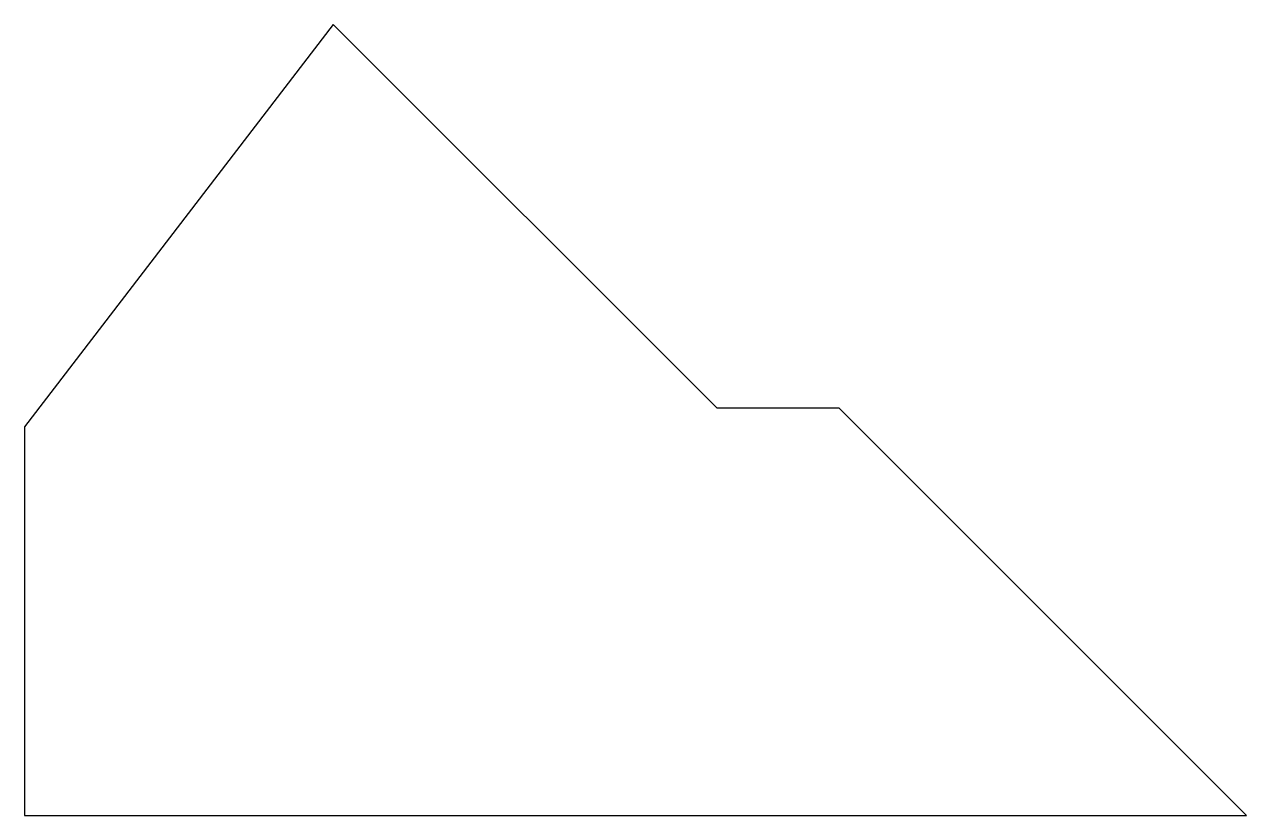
# Model space of a CAD drawing. Extents: x 0 to 10, y 0 to 6.5.
import ezdxf

# ---------------------------------------------------------------- set-up
doc = ezdxf.new("R2010")
doc.units = 0
doc.layers.add('MODELSKETCH_VISIBLE', color=7, linetype='CONTINUOUS')

msp = doc.modelspace()

# ---------------------------------------------------------------- linework, layer by layer
at = {"layer": 'MODELSKETCH_VISIBLE'}
for p, q in [((2.526, 6.474), (0, 3.181)), ((2.526, 6.474), (0, 3.181)), ((5.667, 3.333), (2.526, 6.474)), ((5.667, 3.333), (2.526, 6.474)), ((6.667, 3.333), (5.667, 3.333)), ((6.667, 3.333), (5.667, 3.333)), ((10, 0), (6.667, 3.333)), ((10, 0), (6.667, 3.333)), ((0, 3.181), (0, 0)), ((0, 3.181), (0, 0)), ((0, 0), (10, 0)), ((0, 0), (10, 0))]:
    msp.add_line(p, q, dxfattribs=at)

doc.saveas('drawing.dxf')
